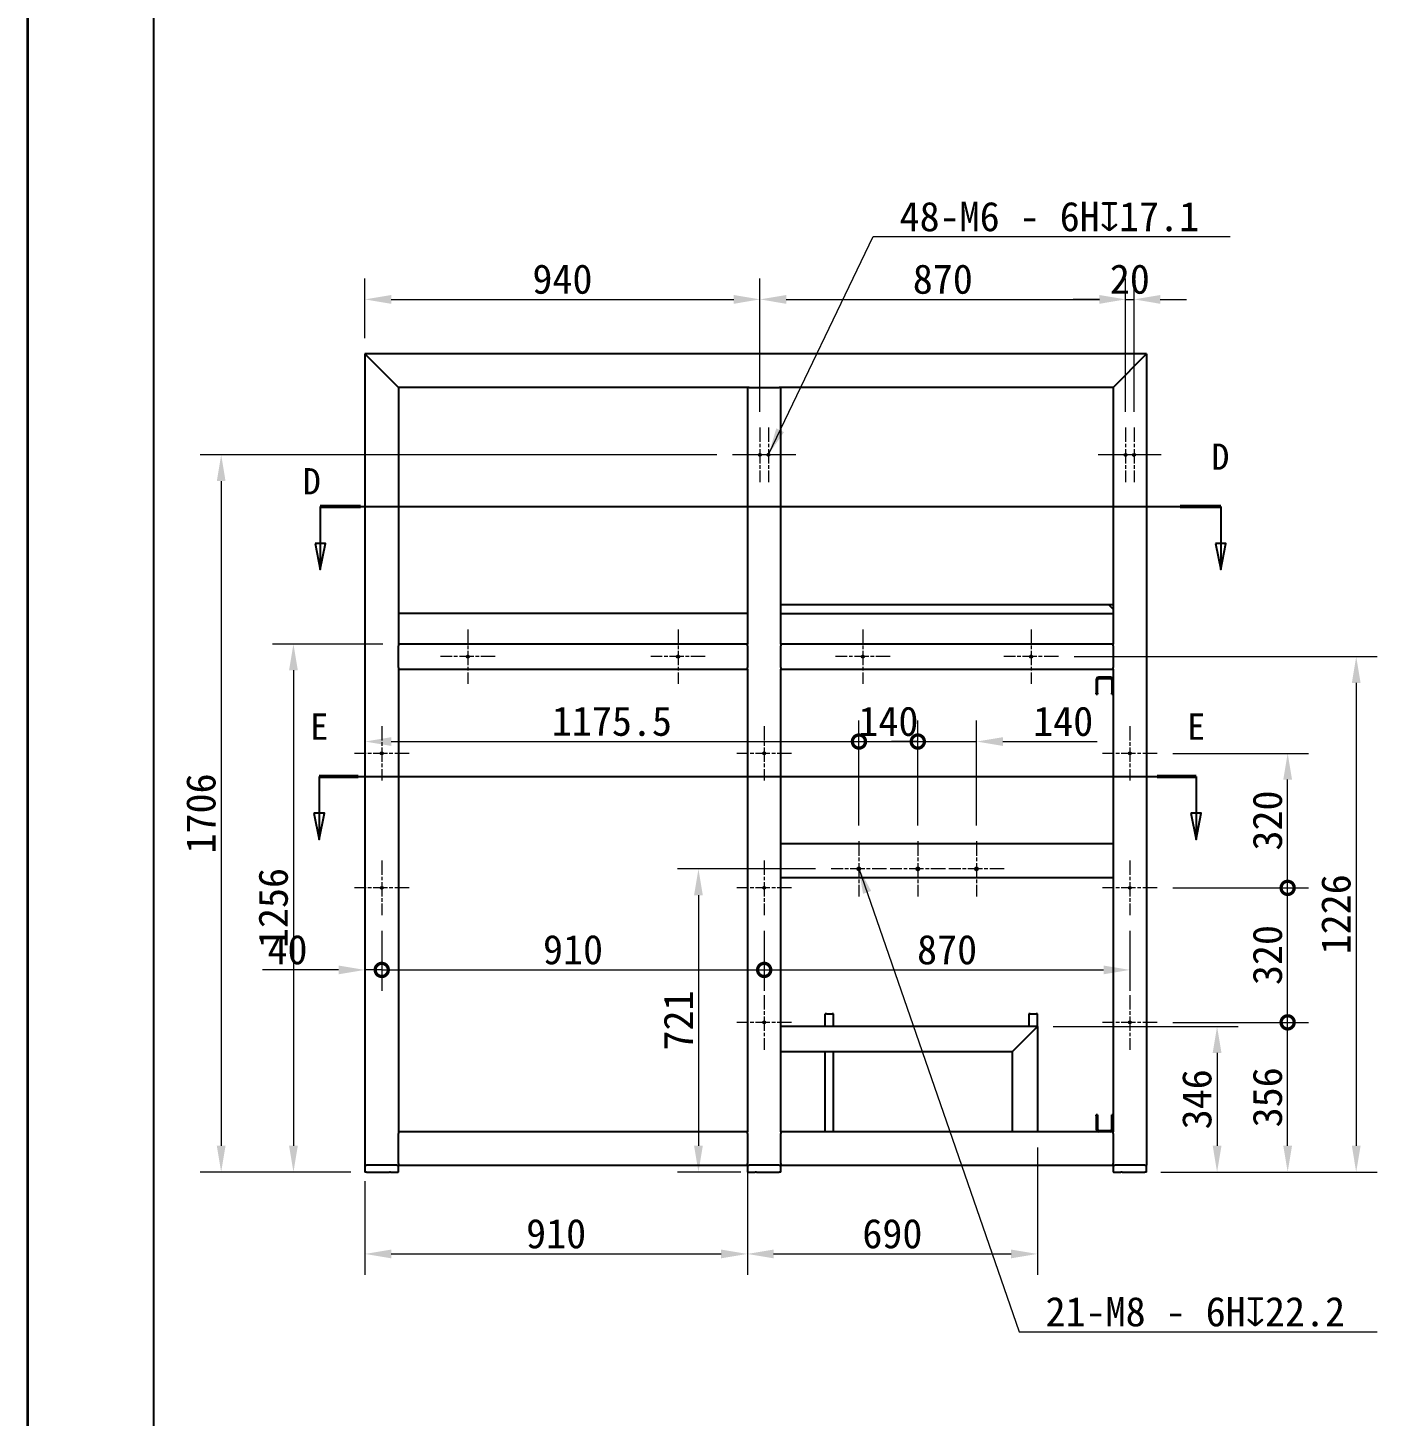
# Model space of a CAD drawing. Header units: millimetres. Extents: x 150 to 14713, y 137 to 10363.
# Drawn here: x 150 to 3361, y 3757 to 7060 of the extents above; entities that cross this region are included whole.
import ezdxf

# ---------------------------------------------------------------- set-up
doc = ezdxf.new("R2010")
doc.units = ezdxf.units.MM
doc.header["$LTSCALE"] = 25
doc.linetypes.add('CHAIN', pattern=[0.3543, 0.2362, -0.0295, 0.0591, -0.0295])
for name, color, linetype, lineweight, true_color in [('中心标记 (ISO)', 1, 'CHAIN', 18, 0xff0000), ('剖切线 (ISO)', 7, 'CHAIN', 25, 0x008000), ('尺寸 (ISO)', 7, 'Continuous', 18, 0x008000), ('符号 (ISO)', 7, 'Continuous', 18, 0x008000)]:
    doc.layers.add(name, color=color, linetype=linetype, lineweight=lineweight, true_color=true_color)
for name, color, linetype, lineweight in [('可见 (ISO)', 7, 'Continuous', 25), ('可见窄的 (ISO)', 7, 'Continuous', 18), ('图框 (ISO)', 7, 'Continuous', 35)]:
    doc.layers.add(name, color=color, linetype=linetype, lineweight=lineweight)
doc.styles.add('HZ_33', font='simfang.ttf')
doc.styles.add('文本样式74', font='SimSun.ttf')
doc.styles.add('最新国标', font='simfang.ttf')
doc.dimstyles.new('默认 (GB)', dxfattribs={"dimscale": 25, "dimtxt": 2.8, "dimasz": 2.5, "dimexe": 2, "dimexo": 1.5, "dimgap": 0.5, "dimtad": 1, "dimtoh": 1, "dimdsep": 46, "dimtxsty": '最新国标', "dimcen": 0.09, "dimdle": 10, "dimclrd": 256, "dimclre": 256, "dimclrt": 256, "dimaunit": 1, "dimadec": 3, "dimazin": 2, "dimtfac": 0.535714, "dimtdec": 3, "dimtmove": 0, "dimatfit": 3, "dimfxl": 0, "dimtolj": 1, "dimlwd": -1, "dimlwe": -1, "dimarcsym": 0})
doc.dimstyles.new('默认 (GB)$7', dxfattribs={"dimscale": 25, "dimtxt": 2.8, "dimasz": 2.5, "dimexe": 2, "dimexo": 1.5, "dimgap": 0.5, "dimtad": 1, "dimtoh": 1, "dimdsep": 46, "dimtxsty": '最新国标', "dimcen": 0.09, "dimdle": 10, "dimclrd": 256, "dimclre": 256, "dimclrt": 256, "dimaunit": 1, "dimadec": 3, "dimazin": 2, "dimtfac": 0.535714, "dimtdec": 3, "dimtmove": 0, "dimatfit": 3, "dimfxl": 0, "dimtolj": 1, "dimlwd": -1, "dimlwe": -1, "dimarcsym": 0})

# ---------------------------------------------------------------- blocks, each defined once
blk = doc.blocks.new('图框 最新国标')
at = {"layer": '图框 (ISO)'}
blk.add_line((6, 7), (6, 414.5), dxfattribs=at)
at = {"layer": '图框 (ISO)', "color": 7, "linetype": 'Continuous', "lineweight": 25}
blk.add_line((18, 7), (18, 413), dxfattribs=at)
at = {"layer": '图框 (ISO)', "style": '文本样式74'}
blk.add_attdef('零件代号_001', (44.45, 410.25), '', height=2.5, rotation=180, dxfattribs=at)
blk = doc.blocks.new('二维转换剖视图3')
at = {"layer": '剖切线 (ISO)', "linetype": 'CHAIN', "ltscale": 16.502151}
blk.add_line((33.84, 236.83), (119.54, 236.83), dxfattribs=at)
at = {"layer": '剖切线 (ISO)', "linetype": 'Continuous', "lineweight": 50}
for p, q in [((33.84, 236.83), (37.68, 236.83)), ((115.69, 236.83), (119.54, 236.83))]:
    blk.add_line(p, q, dxfattribs=at)
at = {"layer": '剖切线 (ISO)', "linetype": 'Continuous'}
for p, q in [((33.84, 236.83), (33.84, 233.33)), ((119.54, 236.83), (119.54, 233.33)), ((33.34, 233.33), (33.84, 230.83)), ((34.34, 233.33), (33.34, 233.33)), ((33.84, 233.33), (33.84, 230.83)), ((33.84, 230.83), (34.34, 233.33)), ((119.04, 233.33), (119.54, 230.83)), ((120.04, 233.33), (119.04, 233.33)), ((119.54, 233.33), (119.54, 230.83)), ((119.54, 230.83), (120.04, 233.33))]:
    blk.add_line(p, q, dxfattribs=at)
at = {"layer": '剖切线 (ISO)', "linetype": 'Continuous', "flags": 128}
for points in [[(33.34, 233.33), (33.84, 230.83), (34.34, 233.33), (33.34, 233.33)], [(119.04, 233.33), (119.54, 230.83), (120.04, 233.33), (119.04, 233.33)]]:
    blk.add_lwpolyline(points, dxfattribs=at)
at = {"layer": '剖切线 (ISO)'}
for points in [[(33.34, 233.33), (33.84, 230.83), (34.34, 233.33), (33.34, 233.33)], [(119.04, 233.33), (119.54, 230.83), (120.04, 233.33), (119.04, 233.33)]]:
    blk.add_solid(points, dxfattribs=at)
at = {"layer": '剖切线 (ISO)', "char_height": 2.5, "attachment_point": 7, "style": 'HZ_33'}
for insert in [(118.66, 240.33), (32.19, 237.99)]:
    blk.add_mtext('D', dxfattribs=dict(at, insert=insert))
blk = doc.blocks.new('二维转换剖视图4')
at = {"layer": '剖切线 (ISO)', "linetype": 'CHAIN', "ltscale": 16.077703}
blk.add_line((33.74, 211.15), (117.19, 211.15), dxfattribs=at)
at = {"layer": '剖切线 (ISO)', "linetype": 'Continuous', "lineweight": 50}
for p, q in [((33.74, 211.15), (37.44, 211.15)), ((113.49, 211.15), (117.19, 211.15))]:
    blk.add_line(p, q, dxfattribs=at)
at = {"layer": '剖切线 (ISO)', "linetype": 'Continuous'}
for p, q in [((33.74, 211.15), (33.74, 207.65)), ((117.19, 211.15), (117.19, 207.65)), ((33.24, 207.65), (33.74, 205.15)), ((34.24, 207.65), (33.24, 207.65)), ((33.74, 207.65), (33.74, 205.15)), ((33.74, 205.15), (34.24, 207.65)), ((116.69, 207.65), (117.19, 205.15)), ((117.69, 207.65), (116.69, 207.65)), ((117.19, 207.65), (117.19, 205.15)), ((117.19, 205.15), (117.69, 207.65))]:
    blk.add_line(p, q, dxfattribs=at)
at = {"layer": '剖切线 (ISO)', "linetype": 'Continuous', "flags": 128}
for points in [[(33.24, 207.65), (33.74, 205.15), (34.24, 207.65), (33.24, 207.65)], [(116.69, 207.65), (117.19, 205.15), (117.69, 207.65), (116.69, 207.65)]]:
    blk.add_lwpolyline(points, dxfattribs=at)
at = {"layer": '剖切线 (ISO)'}
for points in [[(33.24, 207.65), (33.74, 205.15), (34.24, 207.65), (33.24, 207.65)], [(116.69, 207.65), (117.19, 205.15), (117.69, 207.65), (116.69, 207.65)]]:
    blk.add_solid(points, dxfattribs=at)
at = {"layer": '剖切线 (ISO)', "char_height": 2.5, "attachment_point": 7, "style": 'HZ_33'}
for insert in [(32.9, 214.65), (116.35, 214.65)]:
    blk.add_mtext('E', dxfattribs=dict(at, insert=insert))
blk = doc.blocks.new('*D80')
at = {"layer": 'Defpoints', "color": 0, "transparency": 16777216}
for p in [(1032.2, 5593.8), (782.2, 4337.8), (956.2, 4337.8)]:
    blk.add_point(p, dxfattribs=at)
at = {"layer": '尺寸 (ISO)', "color": 116, "true_color": 0x00803f, "transparency": 16777216}
for p, q in [((994.7, 5593.8), (732.2, 5593.8)), ((782.2, 5531.3), (782.2, 4400.3)), ((918.7, 4337.8), (732.2, 4337.8))]:
    blk.add_line(p, q, dxfattribs=at)
for points in [[(771.7, 5531.3), (792.6, 5531.3), (782.2, 5593.8)], [(771.7, 4400.3), (792.6, 4400.3), (782.2, 4337.8)]]:
    blk.add_solid(points, dxfattribs=at)
at = {"layer": '尺寸 (ISO)', "transparency": 16777216, "insert": (734.3, 4965.8), "char_height": 70, "attachment_point": 5, "rotation": 90, "style": '最新国标'}
blk.add_mtext('\\A1;1256', dxfattribs=at)
blk = doc.blocks.new('*D81')
at = {"layer": 'Defpoints', "color": 0, "transparency": 16777216}
for p in [(2552.2, 4683.8), (2808.2, 4337.8), (2979.8, 4337.8)]:
    blk.add_point(p, dxfattribs=at)
at = {"layer": '尺寸 (ISO)', "color": 116, "true_color": 0x00803f, "transparency": 16777216}
for p, q in [((2589.7, 4683.8), (3029.8, 4683.8)), ((2979.8, 4621.3), (2979.8, 4400.3)), ((2845.7, 4337.8), (3029.8, 4337.8))]:
    blk.add_line(p, q, dxfattribs=at)
for points in [[(2969.4, 4621.3), (2990.2, 4621.3), (2979.8, 4683.8)], [(2969.4, 4400.3), (2990.2, 4400.3), (2979.8, 4337.8)]]:
    blk.add_solid(points, dxfattribs=at)
at = {"layer": '尺寸 (ISO)', "transparency": 16777216, "insert": (2931.9, 4510.8), "char_height": 70, "attachment_point": 5, "rotation": 90, "style": '最新国标'}
blk.add_mtext('\\A1;346', dxfattribs=at)
blk = doc.blocks.new('*D82')
at = {"layer": 'Defpoints', "color": 0, "transparency": 16777216}
for p in [(1862.2, 4433.8), (952.2, 4353.8), (1862.2, 4143)]:
    blk.add_point(p, dxfattribs=at)
at = {"layer": '尺寸 (ISO)', "color": 116, "true_color": 0x00803f, "transparency": 16777216}
for p, q in [((1862.2, 4396.3), (1862.2, 4093)), ((952.2, 4316.3), (952.2, 4093)), ((1014.7, 4143), (1799.7, 4143))]:
    blk.add_line(p, q, dxfattribs=at)
for points in [[(1014.7, 4153.4), (1014.7, 4132.6), (952.2, 4143)], [(1799.7, 4153.4), (1799.7, 4132.6), (1862.2, 4143)]]:
    blk.add_solid(points, dxfattribs=at)
at = {"layer": '尺寸 (ISO)', "transparency": 16777216, "insert": (1407.2, 4190.9), "char_height": 70, "attachment_point": 5, "style": '最新国标'}
blk.add_mtext('\\A1;910', dxfattribs=at)
blk = doc.blocks.new('*D83')
at = {"layer": 'Defpoints', "color": 0, "transparency": 16777216}
for p in [(1862.2, 4433.8), (2552.2, 4433.8), (2552.2, 4143)]:
    blk.add_point(p, dxfattribs=at)
at = {"layer": '尺寸 (ISO)', "color": 116, "true_color": 0x00803f, "transparency": 16777216}
for p, q in [((1862.2, 4396.3), (1862.2, 4093)), ((2552.2, 4396.3), (2552.2, 4093)), ((1924.7, 4143), (2489.7, 4143))]:
    blk.add_line(p, q, dxfattribs=at)
for points in [[(1924.7, 4153.4), (1924.7, 4132.6), (1862.2, 4143)], [(2489.7, 4153.4), (2489.7, 4132.6), (2552.2, 4143)]]:
    blk.add_solid(points, dxfattribs=at)
at = {"layer": '尺寸 (ISO)', "transparency": 16777216, "insert": (2207.2, 4190.9), "char_height": 70, "attachment_point": 5, "style": '最新国标'}
blk.add_mtext('\\A1;690', dxfattribs=at)
blk = doc.blocks.new('_DotSmall')
at = {"color": 0, "linetype": 'ByBlock', "const_width": 0.5}
blk.add_lwpolyline([(-0.0625, 0, 1), (0.0625, 0, 1)], format="xyb", close=True, dxfattribs=at)
blk = doc.blocks.new('*D84')
at = {"layer": 'Defpoints', "color": 0, "transparency": 16777216}
for p in [(2837.1, 4693.8), (3147.7, 4693.8), (2808.2, 4337.8)]:
    blk.add_point(p, dxfattribs=at)
at = {"layer": '尺寸 (ISO)', "color": 116, "true_color": 0x00803f, "transparency": 16777216}
for p, q in [((2874.6, 4693.8), (3197.7, 4693.8)), ((3147.7, 4400.3), (3147.7, 4693.8)), ((2845.7, 4337.8), (3197.7, 4337.8))]:
    blk.add_line(p, q, dxfattribs=at)
blk.add_solid([(3137.3, 4400.3), (3158.2, 4400.3), (3147.7, 4337.8)], dxfattribs=at)
at = {"layer": '尺寸 (ISO)', "color": 116, "true_color": 0x00803f, "transparency": 16777216, "xscale": 62.5, "yscale": 62.5, "zscale": 62.5, "rotation": 90}
blk.add_blockref('_DotSmall', (3147.7, 4693.8), dxfattribs=at)
at = {"layer": '尺寸 (ISO)', "transparency": 16777216, "insert": (3099.8, 4515.5), "char_height": 70, "attachment_point": 5, "rotation": 90, "style": '最新国标'}
blk.add_mtext('\\A1;356', dxfattribs=at)
blk = doc.blocks.new('*D85')
at = {"layer": 'Defpoints', "color": 0, "transparency": 16777216}
for p in [(2837.1, 5013.8), (3147.7, 5013.8), (2837.1, 4693.8)]:
    blk.add_point(p, dxfattribs=at)
at = {"layer": '尺寸 (ISO)', "color": 116, "true_color": 0x00803f, "transparency": 16777216}
for p, q in [((2874.6, 5013.8), (3197.7, 5013.8)), ((3147.7, 4693.8), (3147.7, 5013.8)), ((2874.6, 4693.8), (3197.7, 4693.8))]:
    blk.add_line(p, q, dxfattribs=at)
at = {"layer": '尺寸 (ISO)', "color": 116, "true_color": 0x00803f, "transparency": 16777216, "xscale": 62.5, "yscale": 62.5, "zscale": 62.5}
for p, rotation in [((3147.7, 5013.8), 90), ((3147.7, 4693.8), 270)]:
    blk.add_blockref('_DotSmall', p, dxfattribs=dict(at, rotation=rotation))
at = {"layer": '尺寸 (ISO)', "transparency": 16777216, "insert": (3099.8, 4854), "char_height": 70, "attachment_point": 5, "rotation": 90, "style": '最新国标'}
blk.add_mtext('\\A1;320', dxfattribs=at)
blk = doc.blocks.new('*D86')
at = {"layer": 'Defpoints', "color": 0, "transparency": 16777216}
for p in [(2837.1, 5333.8), (3147.7, 5333.8), (2837.1, 5013.8)]:
    blk.add_point(p, dxfattribs=at)
at = {"layer": '尺寸 (ISO)', "color": 116, "true_color": 0x00803f, "transparency": 16777216}
for p, q in [((2874.6, 5333.8), (3197.7, 5333.8)), ((3147.7, 5013.8), (3147.7, 5271.3)), ((2874.6, 5013.8), (3197.7, 5013.8))]:
    blk.add_line(p, q, dxfattribs=at)
blk.add_solid([(3137.3, 5271.3), (3158.2, 5271.3), (3147.7, 5333.8)], dxfattribs=at)
at = {"layer": '尺寸 (ISO)', "color": 116, "true_color": 0x00803f, "transparency": 16777216, "xscale": 62.5, "yscale": 62.5, "zscale": 62.5, "rotation": 270}
blk.add_blockref('_DotSmall', (3147.7, 5013.8), dxfattribs=at)
at = {"layer": '尺寸 (ISO)', "transparency": 16777216, "insert": (3099.8, 5174), "char_height": 70, "attachment_point": 5, "rotation": 90, "style": '最新国标'}
blk.add_mtext('\\A1;320', dxfattribs=at)
blk = doc.blocks.new('*D87')
at = {"layer": 'Defpoints', "color": 0, "transparency": 16777216}
for p in [(2602.1, 5563.8), (2808.2, 4337.8), (3310.8, 4337.8)]:
    blk.add_point(p, dxfattribs=at)
at = {"layer": '尺寸 (ISO)', "color": 116, "true_color": 0x00803f, "transparency": 16777216}
for p, q in [((2639.6, 5563.8), (3360.8, 5563.8)), ((3310.8, 5501.3), (3310.8, 4400.3)), ((2845.7, 4337.8), (3360.8, 4337.8))]:
    blk.add_line(p, q, dxfattribs=at)
for points in [[(3300.4, 5501.3), (3321.2, 5501.3), (3310.8, 5563.8)], [(3300.4, 4400.3), (3321.2, 4400.3), (3310.8, 4337.8)]]:
    blk.add_solid(points, dxfattribs=at)
at = {"layer": '尺寸 (ISO)', "transparency": 16777216, "insert": (3262.9, 4950.8), "char_height": 70, "attachment_point": 5, "rotation": 90, "style": '最新国标'}
blk.add_mtext('\\A1;1226', dxfattribs=at)
blk = doc.blocks.new('*D88')
at = {"layer": 'Defpoints', "color": 0, "transparency": 16777216}
for p in [(1827.2, 6043.8), (610.2, 4337.8), (956.2, 4337.8)]:
    blk.add_point(p, dxfattribs=at)
at = {"layer": '尺寸 (ISO)', "color": 116, "true_color": 0x00803f, "transparency": 16777216}
for p, q in [((1789.7, 6043.8), (560.2, 6043.8)), ((610.2, 5981.3), (610.2, 4400.3)), ((918.7, 4337.8), (560.2, 4337.8))]:
    blk.add_line(p, q, dxfattribs=at)
for points in [[(599.8, 5981.3), (620.6, 5981.3), (610.2, 6043.8)], [(599.8, 4400.3), (620.6, 4400.3), (610.2, 4337.8)]]:
    blk.add_solid(points, dxfattribs=at)
at = {"layer": '尺寸 (ISO)', "transparency": 16777216, "insert": (562.3, 5190.8), "char_height": 70, "attachment_point": 5, "rotation": 90, "style": '最新国标'}
blk.add_mtext('\\A1;1706', dxfattribs=at)
blk = doc.blocks.new('*D89')
at = {"layer": 'Defpoints', "color": 0, "transparency": 16777216}
for p in [(992.2, 4948.8), (992.2, 4818.6), (952.2, 4353.8)]:
    blk.add_point(p, dxfattribs=at)
at = {"layer": '尺寸 (ISO)', "color": 116, "true_color": 0x00803f, "transparency": 16777216}
for p, q in [((992.2, 4911.3), (992.2, 4768.6)), ((889.7, 4818.6), (708.6, 4818.6)), ((992.2, 4818.6), (952.2, 4818.6)), ((992.2, 4818.6), (1117.2, 4818.6))]:
    blk.add_line(p, q, dxfattribs=at)
blk.add_solid([(889.7, 4829), (889.7, 4808.2), (952.2, 4818.6)], dxfattribs=at)
at = {"layer": '尺寸 (ISO)', "color": 116, "true_color": 0x00803f, "transparency": 16777216, "xscale": 62.5, "yscale": 62.5, "zscale": 62.5, "rotation": 180}
blk.add_blockref('_DotSmall', (992.2, 4818.6), dxfattribs=at)
at = {"layer": '尺寸 (ISO)', "transparency": 16777216, "insert": (767.9, 4866.5), "char_height": 70, "attachment_point": 5, "style": '最新国标'}
blk.add_mtext('\\A1;40', dxfattribs=at)
blk = doc.blocks.new('*D90')
at = {"layer": 'Defpoints', "color": 0, "transparency": 16777216}
for p in [(992.2, 4948.8), (1902.2, 4948.8), (1902.2, 4818.6)]:
    blk.add_point(p, dxfattribs=at)
at = {"layer": '尺寸 (ISO)', "color": 116, "true_color": 0x00803f, "transparency": 16777216}
for p, q in [((992.2, 4911.3), (992.2, 4768.6)), ((1902.2, 4911.3), (1902.2, 4768.6)), ((992.2, 4818.6), (1902.2, 4818.6))]:
    blk.add_line(p, q, dxfattribs=at)
at = {"layer": '尺寸 (ISO)', "color": 116, "true_color": 0x00803f, "transparency": 16777216, "xscale": 62.5, "yscale": 62.5, "zscale": 62.5, "rotation": 180}
blk.add_blockref('_DotSmall', (992.2, 4818.6), dxfattribs=at)
at = {"layer": '尺寸 (ISO)', "color": 116, "true_color": 0x00803f, "transparency": 16777216, "xscale": 62.5, "yscale": 62.5, "zscale": 62.5}
blk.add_blockref('_DotSmall', (1902.2, 4818.6), dxfattribs=at)
at = {"layer": '尺寸 (ISO)', "transparency": 16777216, "insert": (1447.4, 4866.5), "char_height": 70, "attachment_point": 5, "style": '最新国标'}
blk.add_mtext('\\A1;910', dxfattribs=at)
blk = doc.blocks.new('*D91')
at = {"layer": 'Defpoints', "color": 0, "transparency": 16777216}
for p in [(1902.2, 4948.8), (2772.2, 4948.8), (2772.2, 4818.6)]:
    blk.add_point(p, dxfattribs=at)
at = {"layer": '尺寸 (ISO)', "color": 116, "true_color": 0x00803f, "transparency": 16777216}
for p, q in [((1902.2, 4911.3), (1902.2, 4768.6)), ((2772.2, 4911.3), (2772.2, 4768.6)), ((1902.2, 4818.6), (2709.7, 4818.6))]:
    blk.add_line(p, q, dxfattribs=at)
blk.add_solid([(2709.7, 4829), (2709.7, 4808.2), (2772.2, 4818.6)], dxfattribs=at)
at = {"layer": '尺寸 (ISO)', "color": 116, "true_color": 0x00803f, "transparency": 16777216, "xscale": 62.5, "yscale": 62.5, "zscale": 62.5, "rotation": 180}
blk.add_blockref('_DotSmall', (1902.2, 4818.6), dxfattribs=at)
at = {"layer": '尺寸 (ISO)', "transparency": 16777216, "insert": (2337.4, 4866.5), "char_height": 70, "attachment_point": 5, "style": '最新国标'}
blk.add_mtext('\\A1;870', dxfattribs=at)
blk = doc.blocks.new('*D92')
at = {"layer": 'Defpoints', "color": 0, "transparency": 16777216}
for p in [(2127.7, 5361.8), (2127.7, 5124.6), (952.2, 4353.8)]:
    blk.add_point(p, dxfattribs=at)
at = {"layer": '尺寸 (ISO)', "color": 116, "true_color": 0x00803f, "transparency": 16777216}
for p, q in [((2127.7, 5162.1), (2127.7, 5411.8)), ((1014.7, 5361.8), (2127.7, 5361.8))]:
    blk.add_line(p, q, dxfattribs=at)
blk.add_solid([(1014.7, 5372.2), (1014.7, 5351.4), (952.2, 5361.8)], dxfattribs=at)
at = {"layer": '尺寸 (ISO)', "color": 116, "true_color": 0x00803f, "transparency": 16777216, "xscale": 62.5, "yscale": 62.5, "zscale": 62.5}
blk.add_blockref('_DotSmall', (2127.7, 5361.8), dxfattribs=at)
at = {"layer": '尺寸 (ISO)', "transparency": 16777216, "insert": (1539.9, 5409.9), "char_height": 70, "attachment_point": 5, "style": '最新国标'}
blk.add_mtext('\\A1;1175.5', dxfattribs=at)
blk = doc.blocks.new('*D93')
at = {"layer": 'Defpoints', "color": 0, "transparency": 16777216}
for p in [(2267.7, 5361.8), (2127.7, 5124.6), (2267.7, 5124.6)]:
    blk.add_point(p, dxfattribs=at)
at = {"layer": '尺寸 (ISO)', "color": 116, "true_color": 0x00803f, "transparency": 16777216}
for p, q in [((2127.7, 5162.1), (2127.7, 5411.8)), ((2267.7, 5162.1), (2267.7, 5411.8)), ((2127.7, 5361.8), (2267.7, 5361.8))]:
    blk.add_line(p, q, dxfattribs=at)
at = {"layer": '尺寸 (ISO)', "color": 116, "true_color": 0x00803f, "transparency": 16777216, "xscale": 62.5, "yscale": 62.5, "zscale": 62.5, "rotation": 180}
blk.add_blockref('_DotSmall', (2127.7, 5361.8), dxfattribs=at)
at = {"layer": '尺寸 (ISO)', "color": 116, "true_color": 0x00803f, "transparency": 16777216, "xscale": 62.5, "yscale": 62.5, "zscale": 62.5}
blk.add_blockref('_DotSmall', (2267.7, 5361.8), dxfattribs=at)
at = {"layer": '尺寸 (ISO)', "transparency": 16777216, "insert": (2197.7, 5409.7), "char_height": 70, "attachment_point": 5, "style": '最新国标'}
blk.add_mtext('\\A1;140', dxfattribs=at)
blk = doc.blocks.new('*D94')
at = {"layer": 'Defpoints', "color": 0, "transparency": 16777216}
for p in [(2407.7, 5361.8), (2267.7, 5124.6), (2407.7, 5124.6)]:
    blk.add_point(p, dxfattribs=at)
at = {"layer": '尺寸 (ISO)', "color": 116, "true_color": 0x00803f, "transparency": 16777216}
for p, q in [((2267.7, 5162.1), (2267.7, 5411.8)), ((2407.7, 5162.1), (2407.7, 5411.8)), ((2267.7, 5361.8), (2205.2, 5361.8)), ((2267.7, 5361.8), (2407.7, 5361.8)), ((2470.2, 5361.8), (2694.5, 5361.8))]:
    blk.add_line(p, q, dxfattribs=at)
blk.add_solid([(2470.2, 5372.2), (2470.2, 5351.4), (2407.7, 5361.8)], dxfattribs=at)
at = {"layer": '尺寸 (ISO)', "color": 116, "true_color": 0x00803f, "transparency": 16777216, "xscale": 62.5, "yscale": 62.5, "zscale": 62.5}
blk.add_blockref('_DotSmall', (2267.7, 5361.8), dxfattribs=at)
at = {"layer": '尺寸 (ISO)', "transparency": 16777216, "insert": (2613.6, 5409.7), "char_height": 70, "attachment_point": 5, "style": '最新国标'}
blk.add_mtext('\\A1;140', dxfattribs=at)
blk = doc.blocks.new('*D95')
at = {"layer": 'Defpoints', "color": 0, "transparency": 16777216}
for p in [(2061.8, 5058.8), (1745.8, 4337.8), (1883.8, 4337.8)]:
    blk.add_point(p, dxfattribs=at)
at = {"layer": '尺寸 (ISO)', "color": 116, "true_color": 0x00803f, "transparency": 16777216}
for p, q in [((2024.3, 5058.8), (1695.8, 5058.8)), ((1745.8, 4996.3), (1745.8, 4400.3)), ((1846.3, 4337.8), (1695.8, 4337.8))]:
    blk.add_line(p, q, dxfattribs=at)
for points in [[(1735.4, 4996.3), (1756.2, 4996.3), (1745.8, 5058.8)], [(1735.4, 4400.3), (1756.2, 4400.3), (1745.8, 4337.8)]]:
    blk.add_solid(points, dxfattribs=at)
at = {"layer": '尺寸 (ISO)', "transparency": 16777216, "insert": (1697.9, 4698.3), "char_height": 70, "attachment_point": 5, "rotation": 90, "style": '最新国标'}
blk.add_mtext('\\A1;721', dxfattribs=at)
blk = doc.blocks.new('*D96')
at = {"layer": 'Defpoints', "color": 0, "transparency": 16777216}
for p in [(1892.2, 6413.6), (952.2, 6283.8), (1892.2, 6108.8)]:
    blk.add_point(p, dxfattribs=at)
at = {"layer": '尺寸 (ISO)', "color": 116, "true_color": 0x00803f, "transparency": 16777216}
for p, q in [((952.2, 6321.3), (952.2, 6463.6)), ((1892.2, 6146.3), (1892.2, 6463.6)), ((1014.7, 6413.6), (1829.7, 6413.6))]:
    blk.add_line(p, q, dxfattribs=at)
for points in [[(1014.7, 6424), (1014.7, 6403.1), (952.2, 6413.6)], [(1829.7, 6424), (1829.7, 6403.1), (1892.2, 6413.6)]]:
    blk.add_solid(points, dxfattribs=at)
at = {"layer": '尺寸 (ISO)', "transparency": 16777216, "insert": (1422.2, 6461.5), "char_height": 70, "attachment_point": 5, "style": '最新国标'}
blk.add_mtext('\\A1;940', dxfattribs=at)
blk = doc.blocks.new('*D97')
at = {"layer": 'Defpoints', "color": 0, "transparency": 16777216}
for p in [(2762.2, 6413.6), (1892.2, 6108.8), (2762.2, 6108.8)]:
    blk.add_point(p, dxfattribs=at)
at = {"layer": '尺寸 (ISO)', "color": 116, "true_color": 0x00803f, "transparency": 16777216}
for p, q in [((1892.2, 6146.3), (1892.2, 6463.6)), ((2762.2, 6146.3), (2762.2, 6463.6)), ((1954.7, 6413.6), (2699.7, 6413.6))]:
    blk.add_line(p, q, dxfattribs=at)
for points in [[(1954.7, 6424), (1954.7, 6403.1), (1892.2, 6413.6)], [(2699.7, 6424), (2699.7, 6403.1), (2762.2, 6413.6)]]:
    blk.add_solid(points, dxfattribs=at)
at = {"layer": '尺寸 (ISO)', "transparency": 16777216, "insert": (2327.2, 6461.5), "char_height": 70, "attachment_point": 5, "style": '最新国标'}
blk.add_mtext('\\A1;870', dxfattribs=at)
blk = doc.blocks.new('*D98')
at = {"layer": 'Defpoints', "color": 0, "transparency": 16777216}
for p in [(2782.2, 6413.6), (2762.2, 6108.8), (2782.2, 6108.8)]:
    blk.add_point(p, dxfattribs=at)
at = {"layer": '尺寸 (ISO)', "color": 116, "true_color": 0x00803f, "transparency": 16777216}
for p, q in [((2762.2, 6146.3), (2762.2, 6463.6)), ((2782.2, 6146.3), (2782.2, 6463.6)), ((2699.7, 6413.6), (2637.2, 6413.6)), ((2762.2, 6413.6), (2782.2, 6413.6)), ((2844.7, 6413.6), (2907.2, 6413.6))]:
    blk.add_line(p, q, dxfattribs=at)
for points in [[(2699.7, 6424), (2699.7, 6403.1), (2762.2, 6413.6)], [(2844.7, 6424), (2844.7, 6403.1), (2782.2, 6413.6)]]:
    blk.add_solid(points, dxfattribs=at)
at = {"layer": '尺寸 (ISO)', "transparency": 16777216, "insert": (2772.2, 6461.5), "char_height": 70, "attachment_point": 5, "style": '最新国标'}
blk.add_mtext('\\A1;20', dxfattribs=at)

msp = doc.modelspace()

# ---------------------------------------------------------------- linework, layer by layer
at = {"layer": '中心标记 (ISO)', "ltscale": 5.774489}
for p, q in [((1892.154, 6108.753), (1892.154, 5978.836)), ((1912.154, 6108.753), (1912.154, 5978.836)), ((2762.154, 6108.753), (2762.154, 5978.836)), ((2782.154, 6108.753), (2782.154, 5978.836)), ((1957.112, 6043.795), (1827.195, 6043.795)), ((1977.112, 6043.795), (1847.195, 6043.795)), ((2827.112, 6043.795), (2697.195, 6043.795)), ((2847.112, 6043.795), (2717.195, 6043.795)), ((1197.154, 5628.753), (1197.154, 5498.836)), ((1697.154, 5628.753), (1697.154, 5498.836)), ((2137.154, 5628.753), (2137.154, 5498.836)), ((2537.154, 5628.753), (2537.154, 5498.836)), ((1262.112, 5563.795), (1132.195, 5563.795)), ((1762.112, 5563.795), (1632.195, 5563.795)), ((2202.112, 5563.795), (2072.195, 5563.795)), ((2602.112, 5563.795), (2472.195, 5563.795)), ((992.154, 5398.753), (992.154, 5268.836)), ((1902.154, 5398.753), (1902.154, 5268.836)), ((2772.154, 5398.753), (2772.154, 5268.836)), ((1057.112, 5333.795), (927.195, 5333.795)), ((1967.112, 5333.795), (1837.195, 5333.795)), ((2837.112, 5333.795), (2707.195, 5333.795)), ((992.154, 5078.753), (992.154, 4948.836)), ((1902.154, 5078.753), (1902.154, 4948.836)), ((2772.154, 5078.753), (2772.154, 4948.836)), ((1057.112, 5013.795), (927.195, 5013.795)), ((1967.112, 5013.795), (1837.195, 5013.795)), ((2837.112, 5013.795), (2707.195, 5013.795)), ((1902.154, 4758.753), (1902.154, 4628.836)), ((2772.154, 4758.753), (2772.154, 4628.836)), ((1967.112, 4693.795), (1837.195, 4693.795)), ((2837.112, 4693.795), (2707.195, 4693.795))]:
    msp.add_line(p, q, dxfattribs=at)
at = {"layer": '中心标记 (ISO)', "ltscale": 5.851385}
for p, q in [((2127.654, 5124.618), (2127.654, 4992.971)), ((2267.654, 5124.618), (2267.654, 4992.971)), ((2407.654, 5124.618), (2407.654, 4992.971)), ((2193.477, 5058.795), (2061.83, 5058.795)), ((2333.477, 5058.795), (2201.83, 5058.795)), ((2473.477, 5058.795), (2341.83, 5058.795))]:
    msp.add_line(p, q, dxfattribs=at)
at = {"layer": '可见 (ISO)'}
for p, q in [((952.154, 6283.795), (956.154, 6279.795)), ((952.154, 6283.795), (952.154, 4353.795)), ((956.154, 6279.795), (952.154, 6283.795)), ((2812.154, 6283.795), (952.154, 6283.795)), ((1028.154, 6207.795), (956.154, 6279.795)), ((956.154, 6279.795), (1028.154, 6207.795)), ((2808.154, 6279.795), (2736.154, 6207.795)), ((2736.154, 6207.795), (2808.154, 6279.795)), ((2808.154, 6279.795), (2812.154, 6283.795)), ((2812.154, 6283.795), (2808.154, 6279.795)), ((2812.154, 6283.795), (2812.154, 4353.795)), ((1028.154, 6207.795), (1032.154, 6203.795)), ((1032.154, 6203.795), (1028.154, 6207.795)), ((1032.154, 6203.795), (1032.154, 5593.795)), ((1862.154, 6203.795), (1032.154, 6203.795)), ((1862.154, 6203.795), (1862.154, 5593.795)), ((1866.154, 6203.795), (1862.154, 6203.795)), ((1866.154, 6203.795), (1938.154, 6203.795)), ((1942.154, 6203.795), (1938.154, 6203.795)), ((1942.154, 5593.795), (1942.154, 6203.795)), ((2732.154, 6203.795), (1942.154, 6203.795)), ((2732.154, 6203.795), (2736.154, 6207.795)), ((2736.154, 6207.795), (2732.154, 6203.795)), ((2732.154, 6203.795), (2732.154, 5593.795)), ((2722.154, 5686.795), (1942.154, 5686.795)), ((2732.154, 5686.795), (2722.154, 5686.795)), ((2722.154, 5686.795), (2732.154, 5676.795)), ((1862.154, 5666.795), (1032.154, 5666.795)), ((1942.154, 5666.795), (2732.154, 5666.795)), ((1032.154, 5593.795), (1032.154, 5589.795)), ((1862.154, 5593.795), (1032.154, 5593.795)), ((1032.154, 5537.795), (1032.154, 5589.795)), ((1862.154, 5589.795), (1862.154, 5593.795)), ((1862.154, 5589.795), (1862.154, 5537.795)), ((1942.154, 5593.795), (1942.154, 5589.795)), ((2732.154, 5593.795), (1942.154, 5593.795)), ((1942.154, 5537.795), (1942.154, 5589.795)), ((2732.154, 5589.795), (2732.154, 5593.795)), ((2732.154, 5589.795), (2732.154, 5537.795)), ((1032.154, 5537.795), (1032.154, 5533.795)), ((1032.154, 5533.795), (1862.154, 5533.795)), ((1032.154, 5533.795), (1032.154, 4433.795)), ((1862.154, 5533.795), (1862.154, 5537.795)), ((1862.154, 5533.795), (1862.154, 4433.795)), ((1942.154, 5537.795), (1942.154, 5533.795)), ((1942.154, 5533.795), (2732.154, 5533.795)), ((1942.154, 4433.795), (1942.154, 5533.795)), ((2732.154, 5533.795), (2732.154, 5537.795)), ((2732.154, 5533.795), (2732.154, 4433.795)), ((2692.154, 5508.795), (2692.154, 5476.795)), ((2695.154, 5476.795), (2695.154, 5508.795)), ((2726.154, 5514.795), (2698.154, 5514.795)), ((2698.154, 5511.795), (2726.154, 5511.795)), ((2729.154, 5508.795), (2729.154, 5476.795)), ((2692.154, 5474.795), (2692.154, 5476.795)), ((2692.154, 5474.795), (2695.154, 5474.795)), ((2695.154, 5476.795), (2695.154, 5474.795)), ((2729.154, 5474.795), (2729.154, 5476.795)), ((2729.154, 5474.795), (2732.154, 5474.795)), ((2732.154, 5118.795), (1942.154, 5118.795)), ((1942.154, 5038.795), (2732.154, 5038.795)), ((2050.154, 4713.795), (2047.154, 4713.795)), ((2047.154, 4683.795), (2047.154, 4713.795)), ((2050.154, 4713.795), (2064.154, 4713.795)), ((2067.154, 4713.795), (2064.154, 4713.795)), ((2067.154, 4683.795), (2067.154, 4713.795)), ((2532.154, 4713.795), (2532.154, 4683.795)), ((2535.154, 4713.795), (2532.154, 4713.795)), ((2535.154, 4713.795), (2549.154, 4713.795)), ((2552.154, 4713.795), (2549.154, 4713.795)), ((2552.154, 4683.795), (2552.154, 4713.795)), ((2552.154, 4683.795), (1942.154, 4683.795)), ((2549.154, 4680.795), (2495.154, 4626.795)), ((2495.154, 4626.795), (2549.154, 4680.795)), ((2549.154, 4680.795), (2552.154, 4683.795)), ((2552.154, 4683.795), (2549.154, 4680.795)), ((2552.154, 4683.795), (2552.154, 4433.795)), ((2492.154, 4623.795), (2495.154, 4626.795)), ((2495.154, 4626.795), (2492.154, 4623.795)), ((2492.154, 4623.795), (1942.154, 4623.795)), ((2047.154, 4433.795), (2047.154, 4623.795)), ((2067.154, 4433.795), (2067.154, 4623.795)), ((2492.154, 4623.795), (2492.154, 4433.795)), ((2692.154, 4471.795), (2692.154, 4473.795)), ((2695.154, 4473.795), (2692.154, 4473.795)), ((2692.154, 4471.795), (2692.154, 4439.795)), ((2695.154, 4473.795), (2695.154, 4471.795)), ((2695.154, 4471.795), (2695.154, 4439.795)), ((2732.154, 4473.795), (2729.154, 4473.795)), ((2729.154, 4471.795), (2729.154, 4473.795)), ((2729.154, 4439.795), (2729.154, 4471.795)), ((1862.154, 4433.795), (1032.154, 4433.795)), ((1032.154, 4433.795), (1032.154, 4429.795)), ((1032.154, 4357.795), (1032.154, 4429.795)), ((1862.154, 4429.795), (1862.154, 4433.795)), ((1862.154, 4429.795), (1862.154, 4357.795)), ((2732.154, 4433.795), (1942.154, 4433.795)), ((1942.154, 4433.795), (1942.154, 4429.795)), ((1942.154, 4357.795), (1942.154, 4429.795)), ((2698.154, 4436.795), (2726.154, 4436.795)), ((2732.154, 4429.795), (2732.154, 4433.795)), ((2732.154, 4429.795), (2732.154, 4357.795)), ((952.154, 4353.795), (952.154, 4337.795)), ((952.154, 4353.795), (956.154, 4353.795)), ((952.154, 4353.795), (956.154, 4353.795)), ((956.154, 4337.795), (952.154, 4337.795)), ((1010.497, 4353.795), (956.154, 4353.795)), ((1028.154, 4353.795), (956.154, 4353.795)), ((956.154, 4337.795), (1010.497, 4337.795)), ((1013.326, 4337.795), (1010.497, 4337.795)), ((1013.326, 4337.795), (1030.982, 4337.795)), ((1028.154, 4353.795), (1032.154, 4353.795)), ((1032.154, 4337.795), (1030.982, 4337.795)), ((1032.154, 4357.795), (1032.154, 4353.795)), ((1032.154, 4337.795), (1032.154, 4353.795)), ((1032.154, 4353.795), (1862.154, 4353.795)), ((1862.154, 4353.795), (1862.154, 4357.795)), ((1862.154, 4353.795), (1862.154, 4337.795)), ((1862.154, 4353.795), (1866.154, 4353.795)), ((1863.326, 4337.795), (1862.154, 4337.795)), ((1863.326, 4337.795), (1880.982, 4337.795)), ((1938.154, 4353.795), (1866.154, 4353.795)), ((1883.811, 4337.795), (1880.982, 4337.795)), ((1938.154, 4353.795), (1883.811, 4353.795)), ((1883.811, 4337.795), (1938.154, 4337.795)), ((1938.154, 4353.795), (1942.154, 4353.795)), ((1938.154, 4353.795), (1942.154, 4353.795)), ((1942.154, 4337.795), (1938.154, 4337.795)), ((1942.154, 4357.795), (1942.154, 4353.795)), ((1942.154, 4337.795), (1942.154, 4353.795)), ((1942.154, 4353.795), (2732.154, 4353.795)), ((2732.154, 4353.795), (2732.154, 4357.795)), ((2732.154, 4353.795), (2732.154, 4337.795)), ((2732.154, 4353.795), (2736.154, 4353.795)), ((2733.326, 4337.795), (2732.154, 4337.795)), ((2733.326, 4337.795), (2750.982, 4337.795)), ((2808.154, 4353.795), (2736.154, 4353.795)), ((2753.811, 4337.795), (2750.982, 4337.795)), ((2808.154, 4353.795), (2753.811, 4353.795)), ((2753.811, 4337.795), (2808.154, 4337.795)), ((2808.154, 4353.795), (2812.154, 4353.795)), ((2808.154, 4353.795), (2812.154, 4353.795)), ((2812.154, 4337.795), (2808.154, 4337.795)), ((2812.154, 4337.795), (2812.154, 4353.795))]:
    msp.add_line(p, q, dxfattribs=at)
for centre, radius in [((1892.154, 6043.795), 2.458), ((1912.154, 6043.795), 2.458), ((2762.154, 6043.795), 2.459), ((2782.154, 6043.795), 2.459), ((1197.154, 5563.795), 2.458), ((1697.154, 5563.795), 2.458), ((2137.154, 5563.795), 2.458), ((2537.154, 5563.795), 2.458), ((992.154, 5333.795), 2.458), ((1902.154, 5333.795), 2.458), ((2772.154, 5333.795), 2.459), ((2127.654, 5058.795), 3.324), ((2267.654, 5058.795), 3.324), ((2407.654, 5058.795), 3.324), ((992.154, 5013.795), 2.458), ((1902.154, 5013.795), 2.458), ((2772.154, 5013.795), 2.459), ((1902.154, 4693.795), 2.458), ((2772.154, 4693.795), 2.459)]:
    msp.add_circle(centre, radius, dxfattribs=at)
for centre, radius, start, end in [((2698.154, 5508.795), 6, 90, 180), ((2698.154, 5508.795), 3, 90, 180), ((2726.154, 5508.795), 6, 0, 90), ((2726.154, 5508.795), 3, 0, 90), ((2698.154, 4439.795), 6, 180, 270), ((2698.154, 4439.795), 3, 180, 270), ((2726.154, 4439.795), 3, 270, 0), ((2726.154, 4439.795), 6, 270, 0)]:
    msp.add_arc(centre, radius, start, end, dxfattribs=at)
at = {"layer": '可见窄的 (ISO)'}
for centre, radius, start, end in [((1892.154, 6043.795), 3, 350, 260), ((1912.154, 6043.795), 3, 350, 260), ((2762.154, 6043.795), 3, 170, 80), ((2782.154, 6043.795), 3, 170, 80), ((1197.154, 5563.795), 3, 260, 170), ((1697.154, 5563.795), 3, 260, 170), ((2137.154, 5563.795), 3, 260, 170), ((2537.154, 5563.795), 3, 260, 170), ((992.154, 5333.795), 3, 170, 80), ((1902.154, 5333.795), 3, 350, 260), ((2772.154, 5333.795), 3, 170, 80), ((2127.654, 5058.795), 4, 260, 170), ((2267.654, 5058.795), 4, 260, 170), ((2407.654, 5058.795), 4, 260, 170), ((992.154, 5013.795), 3, 170, 80), ((1902.154, 5013.795), 3, 350, 260), ((2772.154, 5013.795), 3, 170, 80), ((1902.154, 4693.795), 3, 350, 260), ((2772.154, 4693.795), 3, 170, 80)]:
    msp.add_arc(centre, radius, start, end, dxfattribs=at)

# ---------------------------------------------------------------- block references
at = {"xscale": 25, "yscale": 25, "zscale": 25}
msp.add_blockref('图框 最新国标', (0, 0), dxfattribs=at)
at = {"layer": '剖切线 (ISO)', "xscale": 25, "yscale": 25, "zscale": 25}
for name in ['二维转换剖视图3', '二维转换剖视图4']:
    msp.add_blockref(name, (0, 0), dxfattribs=at)

# ---------------------------------------------------------------- texts
at = {"layer": '符号 (ISO)', "char_height": 70, "width": 823.34078, "attachment_point": 7, "line_spacing_factor": 0.49, "style": '最新国标'}
for s, insert in [('48-M6 - 6H\\fAIGDT|b0|i0;{\\H70.0000;x}\\fFangSong|b0|i0;{\\H70.0000;17.1}', (2224.385, 6574.682)), ('21-M8 - 6H\\fAIGDT|b0|i0;{\\H70.0000;x}\\fFangSong|b0|i0;{\\H70.0000;22.2}', (2571.725, 3969.672))]:
    msp.add_mtext(s, dxfattribs=dict(at, insert=insert))

# ---------------------------------------------------------------- dimensions: what is measured, and where the dimension line sits
at = {"layer": '尺寸 (ISO)', "color": 116, "true_color": 0x00803f}
for base, p1, p2, angle, override, picture, middle in [((1892.154, 6413.566), (952.154, 6283.795), (1892.154, 6108.753), 180, {"dimgap": 0.5, "dimtoh": 0, "dimdec": 2, "dimtol": 0, "dimlim": 0, "dimtp": 0, "dimtm": 0, "dimtdec": 3, "dimtofl": 0, "dimatfit": 1}, '*D96', (1422.154, 6413.566)), ((2762.154, 6413.566), (1892.154, 6108.753), (2762.154, 6108.753), 180, {"dimgap": 0.5, "dimtoh": 0, "dimdec": 2, "dimtol": 0, "dimlim": 0, "dimtp": 0, "dimtm": 0, "dimtdec": 3, "dimtofl": 0, "dimatfit": 1}, '*D97', (2327.154, 6413.566)), ((2782.154, 6413.566), (2762.154, 6108.753), (2782.154, 6108.753), 180, {"dimgap": 0.5, "dimtoh": 0, "dimdec": 2, "dimtol": 0, "dimlim": 0, "dimtp": 0, "dimtm": 0, "dimtdec": 3, "dimtofl": 1, "dimatfit": 1}, '*D98', (2772.154, 6413.566)), ((610.227, 4337.795), (1827.195, 6043.795), (956.154, 4337.795), 90, {"dimgap": 0.5, "dimtoh": 0, "dimdec": 2, "dimtol": 0, "dimlim": 0, "dimtp": 0, "dimtm": 0, "dimtdec": 3, "dimtofl": 0, "dimatfit": 1}, '*D88', (610.227, 5190.795)), ((782.154, 4337.795), (1032.154, 5593.795), (956.154, 4337.795), 90, {"dimgap": 0.5, "dimtoh": 0, "dimdec": 2, "dimtol": 0, "dimlim": 0, "dimtp": 0, "dimtm": 0, "dimtdec": 3, "dimtofl": 0, "dimatfit": 1}, '*D80', (782.154, 4965.795)), ((3310.788, 4337.795), (2602.112, 5563.795), (2808.154, 4337.795), 90, {"dimgap": 0.5, "dimtoh": 0, "dimdec": 2, "dimtol": 0, "dimlim": 0, "dimtp": 0, "dimtm": 0, "dimtdec": 3, "dimtofl": 0, "dimatfit": 1}, '*D87', (3310.788, 4950.795)), ((2127.654, 5361.77), (952.154, 4353.795), (2127.654, 5124.618), 180, {"dimgap": 0.5, "dimtoh": 0, "dimdec": 2, "dimblk2": 'DotSmall', "dimsah": 1, "dimdle": 0, "dimse1": 1, "dimtol": 0, "dimlim": 0, "dimtp": 0, "dimtm": 0, "dimtdec": 3, "dimtofl": 0, "dimatfit": 1}, '*D92', (1539.904, 5361.77)), ((2267.654, 5361.77), (2127.654, 5124.618), (2267.654, 5124.618), 180, {"dimgap": 0.5, "dimtoh": 0, "dimdec": 2, "dimblk1": 'DotSmall', "dimblk2": 'DotSmall', "dimsah": 1, "dimdle": 0, "dimtol": 0, "dimlim": 0, "dimtp": 0, "dimtm": 0, "dimtdec": 3, "dimtofl": 1, "dimatfit": 1}, '*D93', (2197.654, 5361.77)), ((2407.654, 5361.77), (2267.654, 5124.618), (2407.654, 5124.618), 180, {"dimgap": 0.5, "dimtoh": 0, "dimdec": 2, "dimblk1": 'DotSmall', "dimsah": 1, "dimdle": 0, "dimtol": 0, "dimlim": 0, "dimtp": 0, "dimtm": 0, "dimtdec": 3, "dimtofl": 1, "dimatfit": 1}, '*D94', (2613.554, 5361.77)), ((3147.748, 5333.795), (2837.112, 5013.795), (2837.112, 5333.795), 90, {"dimgap": 0.5, "dimtoh": 0, "dimdec": 2, "dimblk1": 'DotSmall', "dimsah": 1, "dimdle": 0, "dimtol": 0, "dimlim": 0, "dimtp": 0, "dimtm": 0, "dimtdec": 3, "dimtofl": 0, "dimatfit": 1}, '*D86', (3147.748, 5174.045)), ((1745.787, 4337.795), (2061.83, 5058.795), (1883.811, 4337.795), 90, {"dimgap": 0.5, "dimtoh": 0, "dimdec": 2, "dimtol": 0, "dimlim": 0, "dimtp": 0, "dimtm": 0, "dimtdec": 3, "dimtofl": 0, "dimatfit": 1}, '*D95', (1745.787, 4698.295)), ((3147.748, 5013.795), (2837.112, 4693.795), (2837.112, 5013.795), 90, {"dimgap": 0.5, "dimtoh": 0, "dimdec": 2, "dimblk1": 'DotSmall', "dimblk2": 'DotSmall', "dimsah": 1, "dimdle": 0, "dimtol": 0, "dimlim": 0, "dimtp": 0, "dimtm": 0, "dimtdec": 3, "dimtofl": 0, "dimatfit": 1}, '*D85', (3147.748, 4854.045)), ((992.154, 4818.606), (952.154, 4353.795), (992.154, 4948.836), 180, {"dimgap": 0.5, "dimtoh": 0, "dimdec": 2, "dimblk2": 'DotSmall', "dimsah": 1, "dimdle": 0, "dimse1": 1, "dimtol": 0, "dimlim": 0, "dimtp": 0, "dimtm": 0, "dimtdec": 3, "dimtofl": 1, "dimatfit": 1}, '*D89', (767.854, 4818.606)), ((1902.154, 4818.606), (992.154, 4948.836), (1902.154, 4948.836), 180, {"dimgap": 0.5, "dimtoh": 0, "dimdec": 2, "dimblk1": 'DotSmall', "dimblk2": 'DotSmall', "dimsah": 1, "dimdle": 0, "dimtol": 0, "dimlim": 0, "dimtp": 0, "dimtm": 0, "dimtdec": 3, "dimtofl": 0, "dimatfit": 1}, '*D90', (1447.404, 4818.606)), ((2772.154, 4818.606), (1902.154, 4948.836), (2772.154, 4948.836), 180, {"dimgap": 0.5, "dimtoh": 0, "dimdec": 2, "dimblk1": 'DotSmall', "dimsah": 1, "dimdle": 0, "dimtol": 0, "dimlim": 0, "dimtp": 0, "dimtm": 0, "dimtdec": 3, "dimtofl": 0, "dimatfit": 1}, '*D91', (2337.404, 4818.606)), ((3147.748, 4693.795), (2808.154, 4337.795), (2837.112, 4693.795), 90, {"dimgap": 0.5, "dimtoh": 0, "dimdec": 2, "dimblk2": 'DotSmall', "dimsah": 1, "dimdle": 0, "dimtol": 0, "dimlim": 0, "dimtp": 0, "dimtm": 0, "dimtdec": 3, "dimtofl": 0, "dimatfit": 1}, '*D84', (3147.748, 4515.545)), ((2979.807, 4337.795), (2552.154, 4683.795), (2808.154, 4337.795), 90, {"dimgap": 0.5, "dimtoh": 0, "dimdec": 2, "dimtol": 0, "dimlim": 0, "dimtp": 0, "dimtm": 0, "dimtdec": 3, "dimtofl": 0, "dimatfit": 1}, '*D81', (2979.807, 4510.795)), ((1862.154, 4143.005), (952.154, 4353.795), (1862.154, 4433.795), 180, {"dimgap": 0.5, "dimtoh": 0, "dimdec": 2, "dimtol": 0, "dimlim": 0, "dimtp": 0, "dimtm": 0, "dimtdec": 3, "dimtofl": 0, "dimatfit": 1}, '*D82', (1407.154, 4143.005)), ((2552.154, 4143.005), (1862.154, 4433.795), (2552.154, 4433.795), 180, {"dimgap": 0.5, "dimtoh": 0, "dimdec": 2, "dimtol": 0, "dimlim": 0, "dimtp": 0, "dimtm": 0, "dimtdec": 3, "dimtofl": 0, "dimatfit": 1}, '*D83', (2207.154, 4143.005))]:
    dim = msp.add_linear_dim(base=base, p1=p1, p2=p2, angle=angle, dimstyle='默认 (GB)', override=override, dxfattribs=at)
    dim.commit()
    dim.dimension.update_dxf_attribs({"geometry": picture, "text_midpoint": middle, "dimtype": 160})

# ---------------------------------------------------------------- leaders
at = {"layer": '符号 (ISO)', "annotation_type": 0, "has_hookline": 1, "hookline_direction": 0}
for points, text_width in [([(1913.138, 6046.048), (2161.885, 6563.015), (2224.385, 6563.015)], 786.736), ([(2126.634, 5061.958), (2509.225, 3958.006), (2571.725, 3958.006)], 789.136)]:
    msp.add_leader(points, dimstyle='默认 (GB)$7', override={"dimgap": 0, "dimtad": 1}, dxfattribs=dict(at, text_width=text_width))

doc.saveas('drawing.dxf')
